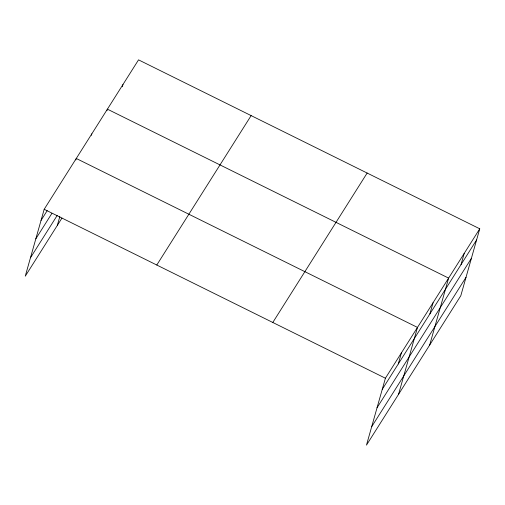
<?xml version="1.0" encoding="UTF-8"?>
<svg xmlns="http://www.w3.org/2000/svg" width="505" height="505" viewBox="0 0 505 505"><rect width="100%" height="100%" fill="white"/><g stroke="black" fill="none" stroke-linecap="round" stroke-linejoin="round"><path stroke-width="0.76" d="M479.75 228.797L385.403 378.22L366.466 445.145L460.812 295.722L479.75 228.797L138.54 59.855L44.188 209.278L25.25 276.203L61.957 218.072M57.33 225.4L59.83 216.563M75.845 159.959L76.268 158.475L417.477 327.417L398.54 394.342M91.411 135.302L91.834 133.819M106.984 110.652L107.401 109.162L448.617 278.103L429.679 345.035M122.336 86.74L122.968 84.512M398.287 363.953L401.437 352.818M429.894 313.902L433.05 302.76M461.033 264.588L464.183 253.453M41.038 220.414L47.205 210.642M35.83 238.827L51.863 213.426M30.458 257.79L57.191 215.458M156.79 265.024L251.136 115.607M272.801 322.468L367.148 173.045M382.247 389.355L476.6 239.938M377.039 407.769L471.386 258.345M371.674 426.731L466.02 277.314M44.188 209.278L385.403 378.22"/></g></svg>
